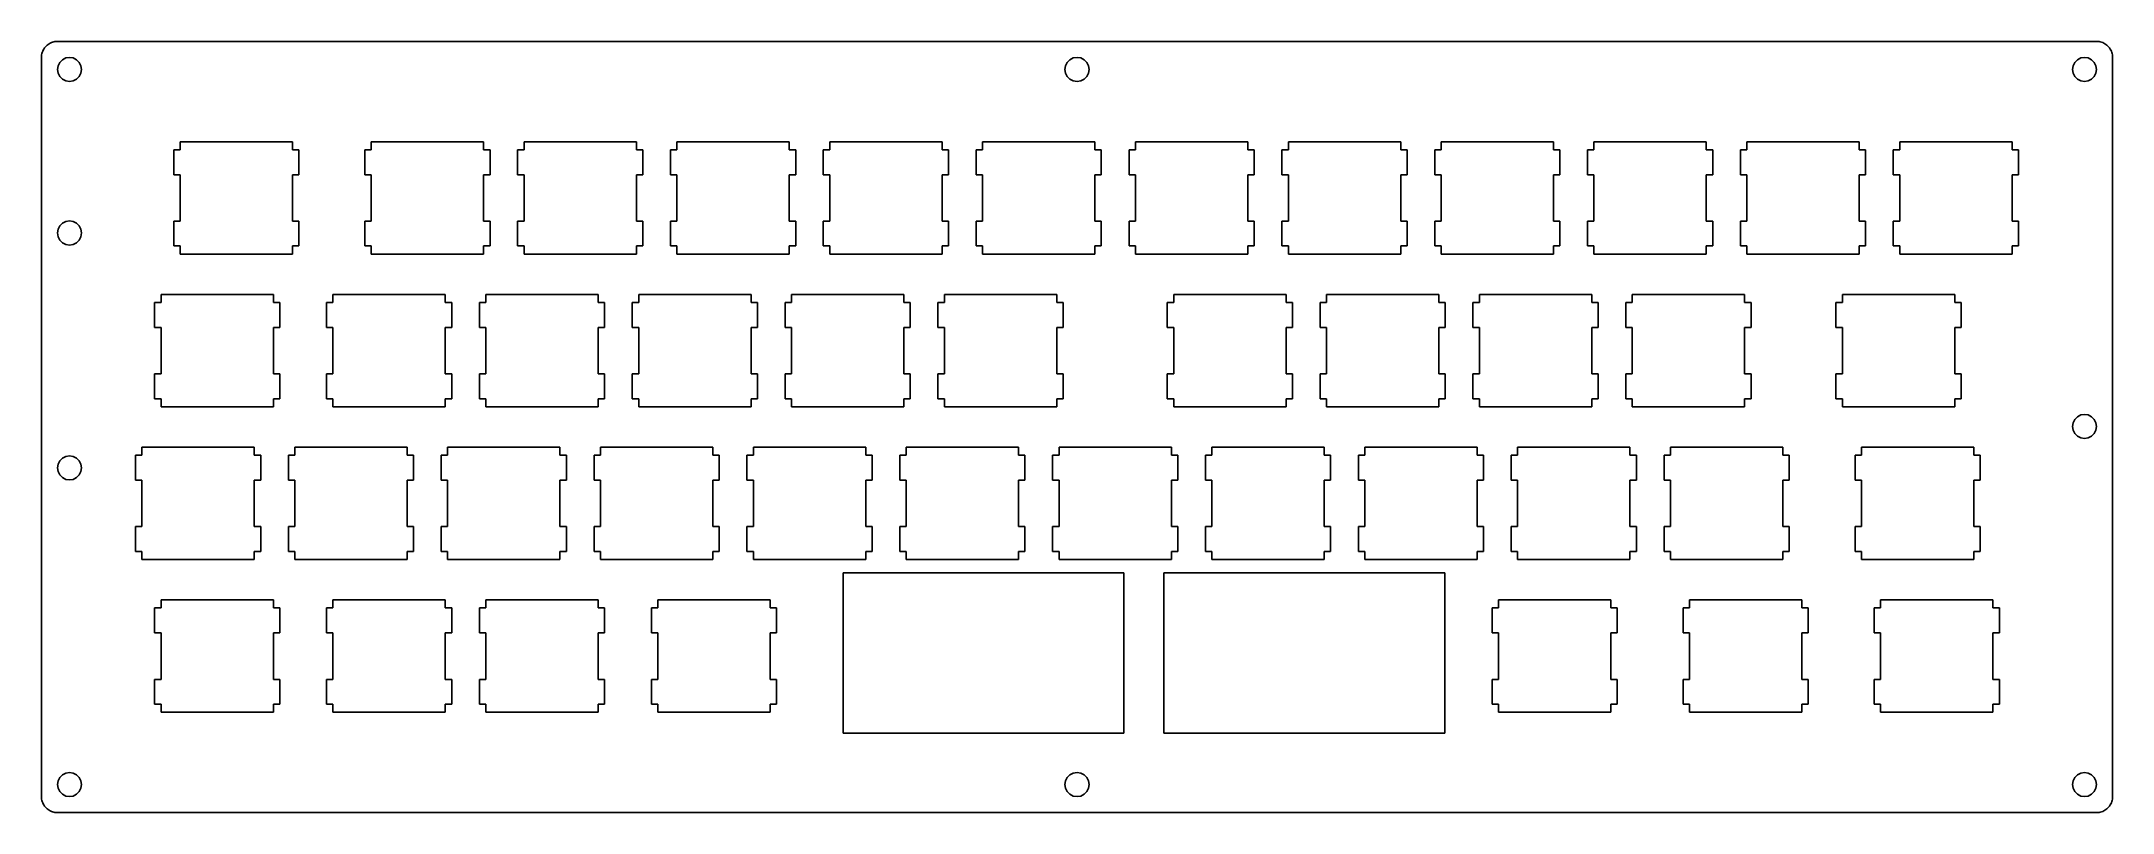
# Model space of a CAD drawing. Extents: x 0 to 258, y 0 to 96.
import ezdxf

# ---------------------------------------------------------------- set-up
doc = ezdxf.new("R2010")
doc.units = 0
doc.layers.get('0').update_dxf_attribs({"linetype": 'CONTINUOUS'})

msp = doc.modelspace()

# ---------------------------------------------------------------- linework, layer by layer
for p, q in [((0.48, 95.46), (0.57, 95.58)), ((0.57, 95.58), (0.68, 95.7)), ((0.68, 95.7), (0.8, 95.8)), ((0.8, 95.8), (0.92, 95.9)), ((0.92, 95.9), (1.05, 95.99)), ((1.05, 95.99), (1.19, 96.06)), ((1.19, 96.06), (1.33, 96.13)), ((1.33, 96.13), (1.48, 96.18)), ((1.48, 96.18), (1.63, 96.22)), ((1.63, 96.22), (1.78, 96.26)), ((1.78, 96.26), (1.94, 96.27)), ((1.94, 96.27), (2.09, 96.28)), ((2.09, 96.28), (256.22, 96.28)), ((256.22, 96.28), (256.38, 96.27)), ((256.38, 96.27), (256.53, 96.26)), ((256.53, 96.26), (256.69, 96.22)), ((256.69, 96.22), (256.84, 96.18)), ((256.84, 96.18), (256.99, 96.13)), ((256.99, 96.13), (257.13, 96.06)), ((257.13, 96.06), (257.26, 95.99)), ((257.26, 95.99), (257.39, 95.9)), ((257.39, 95.9), (257.52, 95.8)), ((257.52, 95.8), (257.63, 95.7)), ((257.63, 95.7), (257.74, 95.58)), ((257.74, 95.58), (257.84, 95.46)), ((0.09, 2.08), (0.1, 94.28)), ((0.1, 94.44), (0.12, 94.59)), ((0.1, 94.28), (0.1, 94.44)), ((0.12, 94.59), (0.15, 94.75)), ((0.15, 94.75), (0.19, 94.9)), ((0.19, 94.9), (0.25, 95.05)), ((0.25, 95.05), (0.31, 95.19)), ((0.31, 95.19), (0.39, 95.32)), ((0.39, 95.32), (0.48, 95.46)), ((2.17, 93.24), (2.09, 92.78)), ((2.38, 93.66), (2.17, 93.24)), ((2.71, 93.99), (2.38, 93.66)), ((3.13, 94.21), (2.71, 93.99)), ((3.6, 94.28), (3.13, 94.21)), ((4.06, 94.21), (3.6, 94.28)), ((4.48, 93.99), (4.06, 94.21)), ((4.81, 93.66), (4.48, 93.99)), ((5.02, 93.24), (4.81, 93.66)), ((5.09, 92.78), (5.02, 93.24)), ((127.73, 93.24), (127.66, 92.78)), ((127.94, 93.66), (127.73, 93.24)), ((128.28, 93.99), (127.94, 93.66)), ((128.69, 94.21), (128.28, 93.99)), ((129.16, 94.28), (128.69, 94.21)), ((129.62, 94.21), (129.16, 94.28)), ((130.04, 93.99), (129.62, 94.21)), ((130.37, 93.66), (130.04, 93.99)), ((130.58, 93.24), (130.37, 93.66)), ((130.66, 92.78), (130.58, 93.24)), ((253.29, 93.24), (253.22, 92.78)), ((253.5, 93.66), (253.29, 93.24)), ((253.84, 93.99), (253.5, 93.66)), ((254.26, 94.21), (253.84, 93.99)), ((254.72, 94.28), (254.26, 94.21)), ((255.18, 94.21), (254.72, 94.28)), ((255.6, 93.99), (255.18, 94.21)), ((255.93, 93.66), (255.6, 93.99)), ((256.15, 93.24), (255.93, 93.66)), ((256.22, 92.78), (256.15, 93.24)), ((257.84, 95.46), (257.93, 95.32)), ((257.93, 95.32), (258, 95.19)), ((258, 95.19), (258.07, 95.05)), ((258.07, 95.05), (258.12, 94.9)), ((258.12, 94.9), (258.17, 94.75)), ((258.17, 94.75), (258.2, 94.59)), ((258.2, 94.59), (258.21, 94.44)), ((258.21, 94.44), (258.22, 94.28)), ((258.22, 94.28), (258.22, 2.08)), ((2.09, 92.78), (2.17, 92.32)), ((2.17, 92.32), (2.38, 91.9)), ((2.38, 91.9), (2.71, 91.57)), ((2.71, 91.57), (3.13, 91.35)), ((3.13, 91.35), (3.6, 91.28)), ((3.6, 91.28), (4.06, 91.35)), ((4.06, 91.35), (4.48, 91.57)), ((4.48, 91.57), (4.81, 91.9)), ((4.81, 91.9), (5.02, 92.32)), ((5.02, 92.32), (5.09, 92.78)), ((127.66, 92.78), (127.73, 92.32)), ((127.73, 92.32), (127.94, 91.9)), ((127.94, 91.9), (128.28, 91.57)), ((128.28, 91.57), (128.69, 91.35)), ((128.69, 91.35), (129.16, 91.28)), ((129.16, 91.28), (129.62, 91.35)), ((129.62, 91.35), (130.04, 91.57)), ((130.04, 91.57), (130.37, 91.9)), ((130.37, 91.9), (130.58, 92.32)), ((130.58, 92.32), (130.66, 92.78)), ((253.22, 92.78), (253.29, 92.32)), ((253.29, 92.32), (253.5, 91.9)), ((253.5, 91.9), (253.84, 91.57)), ((253.84, 91.57), (254.26, 91.35)), ((254.26, 91.35), (254.72, 91.28)), ((254.72, 91.28), (255.18, 91.35)), ((255.18, 91.35), (255.6, 91.57)), ((255.6, 91.57), (255.93, 91.9)), ((255.93, 91.9), (256.15, 92.32)), ((256.15, 92.32), (256.22, 92.78)), ((17.38, 82.76), (16.58, 82.76)), ((16.58, 82.76), (16.58, 79.65)), ((17.38, 83.75), (17.38, 82.76)), ((31.38, 83.75), (17.38, 83.75)), ((31.38, 82.76), (31.38, 83.75)), ((32.18, 82.76), (31.38, 82.76)), ((32.18, 79.65), (32.18, 82.76)), ((41.19, 82.76), (40.39, 82.76)), ((40.39, 82.76), (40.39, 79.65)), ((41.19, 83.75), (41.19, 82.76)), ((55.19, 83.75), (41.19, 83.75)), ((55.19, 82.76), (55.19, 83.75)), ((56, 82.76), (55.19, 82.76)), ((56, 79.65), (56, 82.76)), ((60.24, 82.76), (59.44, 82.76)), ((59.44, 82.76), (59.44, 79.65)), ((60.24, 83.75), (60.24, 82.76)), ((74.24, 83.75), (60.24, 83.75)), ((74.24, 82.76), (74.24, 83.75)), ((75.05, 82.76), (74.24, 82.76)), ((75.05, 79.65), (75.05, 82.76)), ((79.29, 82.76), (78.49, 82.76)), ((78.49, 82.76), (78.49, 79.65)), ((79.29, 83.75), (79.29, 82.76)), ((93.29, 83.75), (79.29, 83.75)), ((93.29, 82.76), (93.29, 83.75)), ((94.1, 82.76), (93.29, 82.76)), ((94.1, 79.65), (94.1, 82.76)), ((98.34, 82.76), (97.54, 82.76)), ((97.54, 82.76), (97.54, 79.65)), ((98.34, 83.75), (98.34, 82.76)), ((112.34, 83.75), (98.34, 83.75)), ((112.34, 82.76), (112.34, 83.75)), ((113.14, 82.76), (112.34, 82.76)), ((113.14, 79.65), (113.14, 82.76)), ((117.39, 82.76), (116.59, 82.76)), ((116.59, 82.76), (116.59, 79.65)), ((117.39, 83.75), (117.39, 82.76)), ((131.4, 83.75), (117.39, 83.75)), ((131.4, 82.76), (131.4, 83.75)), ((132.19, 82.76), (131.4, 82.76)), ((132.19, 79.65), (132.19, 82.76)), ((136.44, 82.76), (135.64, 82.76)), ((135.64, 82.76), (135.64, 79.65)), ((136.44, 83.75), (136.44, 82.76)), ((150.44, 83.75), (136.44, 83.75)), ((150.44, 82.76), (150.44, 83.75)), ((151.25, 82.76), (150.44, 82.76)), ((151.25, 79.65), (151.25, 82.76)), ((155.5, 82.76), (154.69, 82.76)), ((154.69, 82.76), (154.69, 79.65)), ((155.5, 83.75), (155.5, 82.76)), ((169.5, 83.75), (155.5, 83.75)), ((169.5, 82.76), (169.5, 83.75)), ((170.29, 82.76), (169.5, 82.76)), ((170.29, 79.65), (170.29, 82.76)), ((174.54, 82.76), (173.74, 82.76)), ((173.74, 82.76), (173.74, 79.65)), ((174.54, 83.75), (174.54, 82.76)), ((188.54, 83.75), (174.54, 83.75)), ((188.54, 82.76), (188.54, 83.75)), ((189.34, 82.76), (188.54, 82.76)), ((189.34, 79.65), (189.34, 82.76)), ((193.59, 82.76), (192.79, 82.76)), ((192.79, 82.76), (192.79, 79.65)), ((193.59, 83.75), (193.59, 82.76)), ((207.59, 83.75), (193.59, 83.75)), ((207.59, 82.76), (207.59, 83.75)), ((208.4, 82.76), (207.59, 82.76)), ((208.4, 79.65), (208.4, 82.76)), ((212.65, 82.76), (211.84, 82.76)), ((211.84, 82.76), (211.84, 79.65)), ((212.65, 83.75), (212.65, 82.76)), ((226.65, 83.75), (212.65, 83.75)), ((226.65, 82.76), (226.65, 83.75)), ((227.44, 82.76), (226.65, 82.76)), ((227.44, 79.65), (227.44, 82.76)), ((231.69, 82.76), (230.89, 82.76)), ((230.89, 82.76), (230.89, 79.65)), ((231.69, 83.75), (231.69, 82.76)), ((245.69, 83.75), (231.69, 83.75)), ((245.69, 82.76), (245.69, 83.75)), ((246.5, 82.76), (245.69, 82.76)), ((246.5, 79.65), (246.5, 82.76)), ((16.58, 79.65), (17.38, 79.65)), ((17.38, 79.65), (17.38, 73.86)), ((31.38, 73.86), (31.38, 79.65)), ((31.38, 79.65), (32.18, 79.65)), ((40.39, 79.65), (41.19, 79.65)), ((41.19, 79.65), (41.19, 73.86)), ((55.19, 73.86), (55.19, 79.65)), ((55.19, 79.65), (56, 79.65)), ((59.44, 79.65), (60.24, 79.65)), ((60.24, 79.65), (60.24, 73.86)), ((74.24, 73.86), (74.24, 79.65)), ((74.24, 79.65), (75.05, 79.65)), ((78.49, 79.65), (79.29, 79.65)), ((79.29, 79.65), (79.29, 73.86)), ((93.29, 73.86), (93.29, 79.65)), ((93.29, 79.65), (94.1, 79.65)), ((97.54, 79.65), (98.34, 79.65)), ((98.34, 79.65), (98.34, 73.86)), ((112.34, 73.86), (112.34, 79.65)), ((112.34, 79.65), (113.14, 79.65)), ((116.59, 79.65), (117.39, 79.65)), ((117.39, 79.65), (117.39, 73.86)), ((131.4, 73.86), (131.4, 79.65)), ((131.4, 79.65), (132.19, 79.65)), ((135.64, 79.65), (136.44, 79.65)), ((136.44, 79.65), (136.44, 73.86)), ((150.44, 73.86), (150.44, 79.65)), ((150.44, 79.65), (151.25, 79.65)), ((154.69, 79.65), (155.5, 79.65)), ((155.5, 79.65), (155.5, 73.86)), ((169.5, 73.86), (169.5, 79.65)), ((169.5, 79.65), (170.29, 79.65)), ((173.74, 79.65), (174.54, 79.65)), ((174.54, 79.65), (174.54, 73.86)), ((188.54, 73.86), (188.54, 79.65)), ((188.54, 79.65), (189.34, 79.65)), ((192.79, 79.65), (193.59, 79.65)), ((193.59, 79.65), (193.59, 73.86)), ((207.59, 73.86), (207.59, 79.65)), ((207.59, 79.65), (208.4, 79.65)), ((211.84, 79.65), (212.65, 79.65)), ((212.65, 79.65), (212.65, 73.86)), ((226.65, 73.86), (226.65, 79.65)), ((226.65, 79.65), (227.44, 79.65)), ((230.89, 79.65), (231.69, 79.65)), ((231.69, 79.65), (231.69, 73.86)), ((245.69, 73.86), (245.69, 79.65)), ((245.69, 79.65), (246.5, 79.65)), ((2.17, 72.84), (2.09, 72.38)), ((2.09, 72.38), (2.17, 71.91)), ((2.38, 73.26), (2.17, 72.84)), ((2.71, 73.59), (2.38, 73.26)), ((3.13, 73.81), (2.71, 73.59)), ((3.6, 73.88), (3.13, 73.81)), ((4.06, 73.81), (3.6, 73.88)), ((4.48, 73.59), (4.06, 73.81)), ((4.81, 73.26), (4.48, 73.59)), ((5.02, 72.84), (4.81, 73.26)), ((5.09, 72.38), (5.02, 72.84)), ((5.02, 71.91), (5.09, 72.38)), ((17.38, 73.86), (16.58, 73.86)), ((16.58, 73.86), (16.58, 70.76)), ((32.18, 73.86), (31.38, 73.86)), ((32.18, 70.76), (32.18, 73.86)), ((41.19, 73.86), (40.39, 73.86)), ((40.39, 73.86), (40.39, 70.76)), ((56, 73.86), (55.19, 73.86)), ((56, 70.76), (56, 73.86)), ((60.24, 73.86), (59.44, 73.86)), ((59.44, 73.86), (59.44, 70.76)), ((75.05, 73.86), (74.24, 73.86)), ((75.05, 70.76), (75.05, 73.86)), ((79.29, 73.86), (78.49, 73.86)), ((78.49, 73.86), (78.49, 70.76)), ((94.1, 73.86), (93.29, 73.86)), ((94.1, 70.76), (94.1, 73.86)), ((98.34, 73.86), (97.54, 73.86)), ((97.54, 73.86), (97.54, 70.76)), ((113.14, 73.86), (112.34, 73.86)), ((113.14, 70.76), (113.14, 73.86)), ((117.39, 73.86), (116.59, 73.86)), ((116.59, 73.86), (116.59, 70.76)), ((132.19, 73.86), (131.4, 73.86)), ((132.19, 70.76), (132.19, 73.86)), ((136.44, 73.86), (135.64, 73.86)), ((135.64, 73.86), (135.64, 70.76)), ((151.25, 73.86), (150.44, 73.86)), ((151.25, 70.76), (151.25, 73.86)), ((155.5, 73.86), (154.69, 73.86)), ((154.69, 73.86), (154.69, 70.76)), ((170.29, 73.86), (169.5, 73.86)), ((170.29, 70.76), (170.29, 73.86)), ((174.54, 73.86), (173.74, 73.86)), ((173.74, 73.86), (173.74, 70.76)), ((189.34, 73.86), (188.54, 73.86)), ((189.34, 70.76), (189.34, 73.86)), ((193.59, 73.86), (192.79, 73.86)), ((192.79, 73.86), (192.79, 70.76)), ((208.4, 73.86), (207.59, 73.86)), ((208.4, 70.76), (208.4, 73.86)), ((212.65, 73.86), (211.84, 73.86)), ((211.84, 73.86), (211.84, 70.76)), ((227.44, 73.86), (226.65, 73.86)), ((227.44, 70.76), (227.44, 73.86)), ((231.69, 73.86), (230.89, 73.86)), ((230.89, 73.86), (230.89, 70.76)), ((246.5, 73.86), (245.69, 73.86)), ((246.5, 70.76), (246.5, 73.86)), ((2.17, 71.91), (2.38, 71.5)), ((2.38, 71.5), (2.71, 71.16)), ((2.71, 71.16), (3.13, 70.95)), ((3.13, 70.95), (3.6, 70.88)), ((3.6, 70.88), (4.06, 70.95)), ((4.06, 70.95), (4.48, 71.16)), ((4.48, 71.16), (4.81, 71.5)), ((4.81, 71.5), (5.02, 71.91)), ((16.58, 70.76), (17.38, 70.76)), ((17.38, 70.76), (17.38, 69.75)), ((17.38, 69.75), (31.38, 69.75)), ((31.38, 69.75), (31.38, 70.76)), ((31.38, 70.76), (32.18, 70.76)), ((40.39, 70.76), (41.19, 70.76)), ((41.19, 70.76), (41.19, 69.75)), ((41.19, 69.75), (55.19, 69.75)), ((55.19, 69.75), (55.19, 70.76)), ((55.19, 70.76), (56, 70.76)), ((59.44, 70.76), (60.24, 70.76)), ((60.24, 70.76), (60.24, 69.75)), ((60.24, 69.75), (74.24, 69.75)), ((74.24, 69.75), (74.24, 70.76)), ((74.24, 70.76), (75.05, 70.76)), ((78.49, 70.76), (79.29, 70.76)), ((79.29, 70.76), (79.29, 69.75)), ((79.29, 69.75), (93.29, 69.75)), ((93.29, 69.75), (93.29, 70.76)), ((93.29, 70.76), (94.1, 70.76)), ((97.54, 70.76), (98.34, 70.76)), ((98.34, 70.76), (98.34, 69.75)), ((98.34, 69.75), (112.34, 69.75)), ((112.34, 69.75), (112.34, 70.76)), ((112.34, 70.76), (113.14, 70.76)), ((116.59, 70.76), (117.39, 70.76)), ((117.39, 70.76), (117.39, 69.75)), ((117.39, 69.75), (131.4, 69.75)), ((131.4, 69.75), (131.4, 70.76)), ((131.4, 70.76), (132.19, 70.76)), ((135.64, 70.76), (136.44, 70.76)), ((136.44, 70.76), (136.44, 69.75)), ((136.44, 69.75), (150.44, 69.75)), ((150.44, 69.75), (150.44, 70.76)), ((150.44, 70.76), (151.25, 70.76)), ((154.69, 70.76), (155.5, 70.76)), ((155.5, 70.76), (155.5, 69.75)), ((155.5, 69.75), (169.5, 69.75)), ((169.5, 69.75), (169.5, 70.76)), ((169.5, 70.76), (170.29, 70.76)), ((173.74, 70.76), (174.54, 70.76)), ((174.54, 70.76), (174.54, 69.75)), ((174.54, 69.75), (188.54, 69.75)), ((188.54, 69.75), (188.54, 70.76)), ((188.54, 70.76), (189.34, 70.76)), ((192.79, 70.76), (193.59, 70.76)), ((193.59, 70.76), (193.59, 69.75)), ((193.59, 69.75), (207.59, 69.75)), ((207.59, 69.75), (207.59, 70.76)), ((207.59, 70.76), (208.4, 70.76)), ((211.84, 70.76), (212.65, 70.76)), ((212.65, 70.76), (212.65, 69.75)), ((212.65, 69.75), (226.65, 69.75)), ((226.65, 69.75), (226.65, 70.76)), ((226.65, 70.76), (227.44, 70.76)), ((230.89, 70.76), (231.69, 70.76)), ((231.69, 70.76), (231.69, 69.75)), ((231.69, 69.75), (245.69, 69.75)), ((245.69, 69.75), (245.69, 70.76)), ((245.69, 70.76), (246.5, 70.76)), ((15, 64.7), (15, 63.71)), ((29, 64.7), (15, 64.7)), ((29, 63.71), (29, 64.7)), ((36.43, 64.7), (36.43, 63.71)), ((50.43, 64.7), (36.43, 64.7)), ((50.43, 63.71), (50.43, 64.7)), ((55.48, 64.7), (55.48, 63.71)), ((69.48, 64.7), (55.48, 64.7)), ((69.48, 63.71), (69.48, 64.7)), ((74.53, 64.7), (74.53, 63.71)), ((88.53, 64.7), (74.53, 64.7)), ((88.53, 63.71), (88.53, 64.7)), ((93.58, 64.7), (93.58, 63.71)), ((107.58, 64.7), (93.58, 64.7)), ((107.58, 63.71), (107.58, 64.7)), ((112.63, 64.7), (112.63, 63.71)), ((126.63, 64.7), (112.63, 64.7)), ((126.63, 63.71), (126.63, 64.7)), ((141.21, 64.7), (141.21, 63.71)), ((155.21, 64.7), (141.21, 64.7)), ((155.21, 63.71), (155.21, 64.7)), ((160.26, 64.7), (160.26, 63.71)), ((174.26, 64.7), (160.26, 64.7)), ((174.26, 63.71), (174.26, 64.7)), ((179.31, 64.7), (179.31, 63.71)), ((193.31, 64.7), (179.31, 64.7)), ((193.31, 63.71), (193.31, 64.7)), ((198.36, 64.7), (198.36, 63.71)), ((212.36, 64.7), (198.36, 64.7)), ((212.36, 63.71), (212.36, 64.7)), ((224.55, 64.7), (224.55, 63.71)), ((238.55, 64.7), (224.55, 64.7)), ((238.55, 63.71), (238.55, 64.7)), ((15, 63.71), (14.2, 63.71)), ((14.2, 63.71), (14.2, 60.6)), ((29.8, 63.71), (29, 63.71)), ((29.8, 60.6), (29.8, 63.71)), ((36.43, 63.71), (35.63, 63.71)), ((35.63, 63.71), (35.63, 60.6)), ((51.23, 63.71), (50.43, 63.71)), ((51.23, 60.6), (51.23, 63.71)), ((55.48, 63.71), (54.68, 63.71)), ((54.68, 63.71), (54.68, 60.6)), ((70.28, 63.71), (69.48, 63.71)), ((70.28, 60.6), (70.28, 63.71)), ((74.53, 63.71), (73.73, 63.71)), ((73.73, 63.71), (73.73, 60.6)), ((89.33, 63.71), (88.53, 63.71)), ((89.33, 60.6), (89.33, 63.71)), ((93.58, 63.71), (92.78, 63.71)), ((92.78, 63.71), (92.78, 60.6)), ((108.38, 63.71), (107.58, 63.71)), ((108.38, 60.6), (108.38, 63.71)), ((112.63, 63.71), (111.83, 63.71)), ((111.83, 63.71), (111.83, 60.6)), ((127.43, 63.71), (126.63, 63.71)), ((127.43, 60.6), (127.43, 63.71)), ((141.21, 63.71), (140.41, 63.71)), ((140.41, 63.71), (140.41, 60.6)), ((156.01, 63.71), (155.21, 63.71)), ((156.01, 60.6), (156.01, 63.71)), ((160.26, 63.71), (159.46, 63.71)), ((159.46, 63.71), (159.46, 60.6)), ((175.06, 63.71), (174.26, 63.71)), ((175.06, 60.6), (175.06, 63.71)), ((179.31, 63.71), (178.51, 63.71)), ((178.51, 63.71), (178.51, 60.6)), ((194.11, 63.71), (193.31, 63.71)), ((194.11, 60.6), (194.11, 63.71)), ((198.36, 63.71), (197.56, 63.71)), ((197.56, 63.71), (197.56, 60.6)), ((213.16, 63.71), (212.36, 63.71)), ((213.16, 60.6), (213.16, 63.71)), ((224.55, 63.71), (223.75, 63.71)), ((223.75, 63.71), (223.75, 60.6)), ((239.35, 63.71), (238.55, 63.71)), ((239.35, 60.6), (239.35, 63.71)), ((14.2, 60.6), (15, 60.6)), ((15, 60.6), (15, 54.8)), ((29, 54.8), (29, 60.6)), ((29, 60.6), (29.8, 60.6)), ((35.63, 60.6), (36.43, 60.6)), ((36.43, 60.6), (36.43, 54.8)), ((50.43, 54.8), (50.43, 60.6)), ((50.43, 60.6), (51.23, 60.6)), ((54.68, 60.6), (55.48, 60.6)), ((55.48, 60.6), (55.48, 54.8)), ((69.48, 54.8), (69.48, 60.6)), ((69.48, 60.6), (70.28, 60.6)), ((73.73, 60.6), (74.53, 60.6)), ((74.53, 60.6), (74.53, 54.8)), ((88.53, 54.8), (88.53, 60.6)), ((88.53, 60.6), (89.33, 60.6)), ((92.78, 60.6), (93.58, 60.6)), ((93.58, 60.6), (93.58, 54.8)), ((107.58, 54.8), (107.58, 60.6)), ((107.58, 60.6), (108.38, 60.6)), ((111.83, 60.6), (112.63, 60.6)), ((112.63, 60.6), (112.63, 54.8)), ((126.63, 54.8), (126.63, 60.6)), ((126.63, 60.6), (127.43, 60.6)), ((140.41, 60.6), (141.21, 60.6)), ((141.21, 60.6), (141.21, 54.8)), ((155.21, 54.8), (155.21, 60.6)), ((155.21, 60.6), (156.01, 60.6)), ((159.46, 60.6), (160.26, 60.6)), ((160.26, 60.6), (160.26, 54.8)), ((174.26, 54.8), (174.26, 60.6)), ((174.26, 60.6), (175.06, 60.6)), ((178.51, 60.6), (179.31, 60.6)), ((179.31, 60.6), (179.31, 54.8)), ((193.31, 54.8), (193.31, 60.6)), ((193.31, 60.6), (194.11, 60.6)), ((197.56, 60.6), (198.36, 60.6)), ((198.36, 60.6), (198.36, 54.8)), ((212.36, 54.8), (212.36, 60.6)), ((212.36, 60.6), (213.16, 60.6)), ((223.75, 60.6), (224.55, 60.6)), ((224.55, 60.6), (224.55, 54.8)), ((238.55, 54.8), (238.55, 60.6)), ((238.55, 60.6), (239.35, 60.6)), ((15, 54.8), (14.2, 54.8)), ((14.2, 54.8), (14.2, 51.71)), ((29.8, 54.8), (29, 54.8)), ((29.8, 51.71), (29.8, 54.8)), ((36.43, 54.8), (35.63, 54.8)), ((35.63, 54.8), (35.63, 51.71)), ((51.23, 54.8), (50.43, 54.8)), ((51.23, 51.71), (51.23, 54.8)), ((55.48, 54.8), (54.68, 54.8)), ((54.68, 54.8), (54.68, 51.71)), ((70.28, 54.8), (69.48, 54.8)), ((70.28, 51.71), (70.28, 54.8)), ((74.53, 54.8), (73.73, 54.8)), ((73.73, 54.8), (73.73, 51.71)), ((89.33, 54.8), (88.53, 54.8)), ((89.33, 51.71), (89.33, 54.8)), ((93.58, 54.8), (92.78, 54.8)), ((92.78, 54.8), (92.78, 51.71)), ((108.38, 54.8), (107.58, 54.8)), ((108.38, 51.71), (108.38, 54.8)), ((112.63, 54.8), (111.83, 54.8)), ((111.83, 54.8), (111.83, 51.71)), ((127.43, 54.8), (126.63, 54.8)), ((127.43, 51.71), (127.43, 54.8)), ((141.21, 54.8), (140.41, 54.8)), ((140.41, 54.8), (140.41, 51.71)), ((156.01, 54.8), (155.21, 54.8)), ((156.01, 51.71), (156.01, 54.8)), ((160.26, 54.8), (159.46, 54.8)), ((159.46, 54.8), (159.46, 51.71)), ((175.06, 54.8), (174.26, 54.8)), ((175.06, 51.71), (175.06, 54.8)), ((179.31, 54.8), (178.51, 54.8)), ((178.51, 54.8), (178.51, 51.71)), ((194.11, 54.8), (193.31, 54.8)), ((194.11, 51.71), (194.11, 54.8)), ((198.36, 54.8), (197.56, 54.8)), ((197.56, 54.8), (197.56, 51.71)), ((213.16, 54.8), (212.36, 54.8)), ((213.16, 51.71), (213.16, 54.8)), ((224.55, 54.8), (223.75, 54.8)), ((223.75, 54.8), (223.75, 51.71)), ((239.35, 54.8), (238.55, 54.8)), ((239.35, 51.71), (239.35, 54.8)), ((14.2, 51.71), (15, 51.71)), ((15, 51.71), (15, 50.7)), ((29, 50.7), (29, 51.71)), ((29, 51.71), (29.8, 51.71)), ((35.63, 51.71), (36.43, 51.71)), ((36.43, 51.71), (36.43, 50.7)), ((50.43, 50.7), (50.43, 51.71)), ((50.43, 51.71), (51.23, 51.71)), ((54.68, 51.71), (55.48, 51.71)), ((55.48, 51.71), (55.48, 50.7)), ((69.48, 50.7), (69.48, 51.71)), ((69.48, 51.71), (70.28, 51.71)), ((73.73, 51.71), (74.53, 51.71)), ((74.53, 51.71), (74.53, 50.7)), ((88.53, 50.7), (88.53, 51.71)), ((88.53, 51.71), (89.33, 51.71)), ((92.78, 51.71), (93.58, 51.71)), ((93.58, 51.71), (93.58, 50.7)), ((107.58, 50.7), (107.58, 51.71)), ((107.58, 51.71), (108.38, 51.71)), ((111.83, 51.71), (112.63, 51.71)), ((112.63, 51.71), (112.63, 50.7)), ((126.63, 50.7), (126.63, 51.71)), ((126.63, 51.71), (127.43, 51.71)), ((140.41, 51.71), (141.21, 51.71)), ((141.21, 51.71), (141.21, 50.7)), ((155.21, 50.7), (155.21, 51.71)), ((155.21, 51.71), (156.01, 51.71)), ((159.46, 51.71), (160.26, 51.71)), ((160.26, 51.71), (160.26, 50.7)), ((174.26, 50.7), (174.26, 51.71)), ((174.26, 51.71), (175.06, 51.71)), ((178.51, 51.71), (179.31, 51.71)), ((179.31, 51.71), (179.31, 50.7)), ((193.31, 50.7), (193.31, 51.71)), ((193.31, 51.71), (194.11, 51.71)), ((197.56, 51.71), (198.36, 51.71)), ((198.36, 51.71), (198.36, 50.7)), ((212.36, 50.7), (212.36, 51.71)), ((212.36, 51.71), (213.16, 51.71)), ((223.75, 51.71), (224.55, 51.71)), ((224.55, 51.71), (224.55, 50.7)), ((238.55, 50.7), (238.55, 51.71)), ((238.55, 51.71), (239.35, 51.71)), ((15, 50.7), (29, 50.7)), ((36.43, 50.7), (50.43, 50.7)), ((55.48, 50.7), (69.48, 50.7)), ((74.53, 50.7), (88.53, 50.7)), ((93.58, 50.7), (107.58, 50.7)), ((112.63, 50.7), (126.63, 50.7)), ((141.21, 50.7), (155.21, 50.7)), ((160.26, 50.7), (174.26, 50.7)), ((179.31, 50.7), (193.31, 50.7)), ((198.36, 50.7), (212.36, 50.7)), ((224.55, 50.7), (238.55, 50.7)), ((253.5, 49.13), (253.29, 48.71)), ((253.83, 49.46), (253.5, 49.13)), ((254.25, 49.68), (253.83, 49.46)), ((254.71, 49.75), (254.25, 49.68)), ((255.18, 49.68), (254.71, 49.75)), ((255.6, 49.46), (255.18, 49.68)), ((255.93, 49.13), (255.6, 49.46)), ((256.14, 48.71), (255.93, 49.13)), ((253.29, 48.71), (253.21, 48.25)), ((253.21, 48.25), (253.29, 47.78)), ((253.29, 47.78), (253.5, 47.37)), ((253.5, 47.37), (253.83, 47.03)), ((253.83, 47.03), (254.25, 46.82)), ((254.25, 46.82), (254.71, 46.75)), ((254.71, 46.75), (255.18, 46.82)), ((255.18, 46.82), (255.6, 47.03)), ((255.6, 47.03), (255.93, 47.37)), ((255.93, 47.37), (256.14, 47.78)), ((256.21, 48.25), (256.14, 48.71)), ((256.14, 47.78), (256.21, 48.25)), ((2.38, 43.96), (2.17, 43.54)), ((2.71, 44.29), (2.38, 43.96)), ((3.13, 44.51), (2.71, 44.29)), ((3.6, 44.58), (3.13, 44.51)), ((4.06, 44.51), (3.6, 44.58)), ((4.48, 44.29), (4.06, 44.51)), ((4.81, 43.96), (4.48, 44.29)), ((5.02, 43.54), (4.81, 43.96)), ((12.62, 44.66), (11.82, 44.66)), ((11.82, 44.66), (11.82, 41.55)), ((12.62, 45.65), (12.62, 44.66)), ((26.62, 45.65), (12.62, 45.65)), ((26.62, 44.66), (26.62, 45.65)), ((27.42, 44.66), (26.62, 44.66)), ((27.42, 41.55), (27.42, 44.66)), ((31.67, 44.66), (30.87, 44.66)), ((30.87, 44.66), (30.87, 41.55)), ((31.67, 45.65), (31.67, 44.66)), ((45.67, 45.65), (31.67, 45.65)), ((45.67, 44.66), (45.67, 45.65)), ((46.47, 44.66), (45.67, 44.66)), ((46.47, 41.55), (46.47, 44.66)), ((50.72, 44.66), (49.92, 44.66)), ((49.92, 44.66), (49.92, 41.55)), ((50.72, 45.65), (50.72, 44.66)), ((64.72, 45.65), (50.72, 45.65)), ((64.72, 44.66), (64.72, 45.65)), ((65.52, 44.66), (64.72, 44.66)), ((65.52, 41.55), (65.52, 44.66)), ((69.77, 44.66), (68.97, 44.66)), ((68.97, 44.66), (68.97, 41.55)), ((69.77, 45.65), (69.77, 44.66)), ((83.77, 45.65), (69.77, 45.65)), ((83.77, 44.66), (83.77, 45.65)), ((84.57, 44.66), (83.77, 44.66)), ((84.57, 41.55), (84.57, 44.66)), ((88.82, 44.66), (88.02, 44.66)), ((88.02, 44.66), (88.02, 41.55)), ((88.82, 45.65), (88.82, 44.66)), ((102.82, 45.65), (88.82, 45.65)), ((102.82, 44.66), (102.82, 45.65)), ((103.62, 44.66), (102.82, 44.66)), ((103.62, 41.55), (103.62, 44.66)), ((107.87, 44.66), (107.07, 44.66)), ((107.07, 44.66), (107.07, 41.55)), ((107.87, 45.65), (107.87, 44.66)), ((121.87, 45.65), (107.87, 45.65)), ((121.87, 44.66), (121.87, 45.65)), ((122.67, 44.66), (121.87, 44.66)), ((122.67, 41.55), (122.67, 44.66)), ((126.92, 44.66), (126.12, 44.66)), ((126.12, 44.66), (126.12, 41.55)), ((126.92, 45.65), (126.92, 44.66)), ((140.92, 45.65), (126.92, 45.65)), ((140.92, 44.66), (140.92, 45.65)), ((141.72, 44.66), (140.92, 44.66)), ((141.72, 41.55), (141.72, 44.66)), ((145.97, 44.66), (145.17, 44.66)), ((145.17, 44.66), (145.17, 41.55)), ((145.97, 45.65), (145.97, 44.66)), ((159.97, 45.65), (145.97, 45.65)), ((159.97, 44.66), (159.97, 45.65)), ((160.77, 44.66), (159.97, 44.66)), ((160.77, 41.55), (160.77, 44.66)), ((165.02, 44.66), (164.22, 44.66)), ((164.22, 44.66), (164.22, 41.55)), ((165.02, 45.65), (165.02, 44.66)), ((179.02, 45.65), (165.02, 45.65)), ((179.02, 44.66), (179.02, 45.65)), ((179.82, 44.66), (179.02, 44.66)), ((179.82, 41.55), (179.82, 44.66)), ((184.07, 44.66), (183.27, 44.66)), ((183.27, 44.66), (183.27, 41.55)), ((184.07, 45.65), (184.07, 44.66)), ((198.07, 45.65), (184.07, 45.65)), ((198.07, 44.66), (198.07, 45.65)), ((198.87, 44.66), (198.07, 44.66)), ((198.87, 41.55), (198.87, 44.66)), ((203.12, 44.66), (202.32, 44.66)), ((202.32, 44.66), (202.32, 41.55)), ((203.12, 45.65), (203.12, 44.66)), ((217.12, 45.65), (203.12, 45.65)), ((217.12, 44.66), (217.12, 45.65)), ((217.92, 44.66), (217.12, 44.66)), ((217.92, 41.55), (217.92, 44.66)), ((226.93, 44.66), (226.13, 44.66)), ((226.13, 44.66), (226.13, 41.55)), ((226.93, 45.65), (226.93, 44.66)), ((240.93, 45.65), (226.93, 45.65)), ((240.93, 44.66), (240.93, 45.65)), ((241.73, 44.66), (240.93, 44.66)), ((241.73, 41.55), (241.73, 44.66)), ((2.17, 43.54), (2.09, 43.08)), ((2.09, 43.08), (2.17, 42.61)), ((2.17, 42.61), (2.38, 42.2)), ((2.38, 42.2), (2.71, 41.86)), ((2.71, 41.86), (3.13, 41.65)), ((3.13, 41.65), (3.6, 41.58)), ((3.6, 41.58), (4.06, 41.65)), ((4.06, 41.65), (4.48, 41.86)), ((4.48, 41.86), (4.81, 42.2)), ((4.81, 42.2), (5.02, 42.61)), ((5.09, 43.08), (5.02, 43.54)), ((5.02, 42.61), (5.09, 43.08)), ((11.82, 41.55), (12.62, 41.55)), ((12.62, 41.55), (12.62, 35.75)), ((26.62, 35.75), (26.62, 41.55)), ((26.62, 41.55), (27.42, 41.55)), ((30.87, 41.55), (31.67, 41.55)), ((31.67, 41.55), (31.67, 35.75)), ((45.67, 35.75), (45.67, 41.55)), ((45.67, 41.55), (46.47, 41.55)), ((49.92, 41.55), (50.72, 41.55)), ((50.72, 41.55), (50.72, 35.75)), ((64.72, 35.75), (64.72, 41.55)), ((64.72, 41.55), (65.52, 41.55)), ((68.97, 41.55), (69.77, 41.55)), ((69.77, 41.55), (69.77, 35.75)), ((83.77, 35.75), (83.77, 41.55)), ((83.77, 41.55), (84.57, 41.55)), ((88.02, 41.55), (88.82, 41.55)), ((88.82, 41.55), (88.82, 35.75)), ((102.82, 35.75), (102.82, 41.55)), ((102.82, 41.55), (103.62, 41.55)), ((107.07, 41.55), (107.87, 41.55)), ((107.87, 41.55), (107.87, 35.75)), ((121.87, 35.75), (121.87, 41.55)), ((121.87, 41.55), (122.67, 41.55)), ((126.12, 41.55), (126.92, 41.55)), ((126.92, 41.55), (126.92, 35.75)), ((140.92, 35.75), (140.92, 41.55)), ((140.92, 41.55), (141.72, 41.55)), ((145.17, 41.55), (145.97, 41.55)), ((145.97, 41.55), (145.97, 35.75)), ((159.97, 35.75), (159.97, 41.55)), ((159.97, 41.55), (160.77, 41.55)), ((164.22, 41.55), (165.02, 41.55)), ((165.02, 41.55), (165.02, 35.75)), ((179.02, 35.75), (179.02, 41.55)), ((179.02, 41.55), (179.82, 41.55)), ((183.27, 41.55), (184.07, 41.55)), ((184.07, 41.55), (184.07, 35.75)), ((198.07, 35.75), (198.07, 41.55)), ((198.07, 41.55), (198.87, 41.55)), ((202.32, 41.55), (203.12, 41.55)), ((203.12, 41.55), (203.12, 35.75)), ((217.12, 35.75), (217.12, 41.55)), ((217.12, 41.55), (217.92, 41.55)), ((226.13, 41.55), (226.93, 41.55)), ((226.93, 41.55), (226.93, 35.75)), ((240.93, 35.75), (240.93, 41.55)), ((240.93, 41.55), (241.73, 41.55)), ((12.62, 35.75), (11.82, 35.75)), ((11.82, 35.75), (11.82, 32.66)), ((27.42, 35.75), (26.62, 35.75)), ((27.42, 32.66), (27.42, 35.75)), ((31.67, 35.75), (30.87, 35.75)), ((30.87, 35.75), (30.87, 32.66)), ((46.47, 35.75), (45.67, 35.75)), ((46.47, 32.66), (46.47, 35.75)), ((50.72, 35.75), (49.92, 35.75)), ((49.92, 35.75), (49.92, 32.66)), ((65.52, 35.75), (64.72, 35.75)), ((65.52, 32.66), (65.52, 35.75)), ((69.77, 35.75), (68.97, 35.75)), ((68.97, 35.75), (68.97, 32.66)), ((84.57, 35.75), (83.77, 35.75)), ((84.57, 32.66), (84.57, 35.75)), ((88.82, 35.75), (88.02, 35.75)), ((88.02, 35.75), (88.02, 32.66)), ((103.62, 35.75), (102.82, 35.75)), ((103.62, 32.66), (103.62, 35.75)), ((107.87, 35.75), (107.07, 35.75)), ((107.07, 35.75), (107.07, 32.66)), ((122.67, 35.75), (121.87, 35.75)), ((122.67, 32.66), (122.67, 35.75)), ((126.92, 35.75), (126.12, 35.75)), ((126.12, 35.75), (126.12, 32.66)), ((141.72, 35.75), (140.92, 35.75)), ((141.72, 32.66), (141.72, 35.75)), ((145.97, 35.75), (145.17, 35.75)), ((145.17, 35.75), (145.17, 32.66)), ((160.77, 35.75), (159.97, 35.75)), ((160.77, 32.66), (160.77, 35.75)), ((165.02, 35.75), (164.22, 35.75)), ((164.22, 35.75), (164.22, 32.66)), ((179.82, 35.75), (179.02, 35.75)), ((179.82, 32.66), (179.82, 35.75)), ((184.07, 35.75), (183.27, 35.75)), ((183.27, 35.75), (183.27, 32.66)), ((198.87, 35.75), (198.07, 35.75)), ((198.87, 32.66), (198.87, 35.75)), ((203.12, 35.75), (202.32, 35.75)), ((202.32, 35.75), (202.32, 32.66)), ((217.92, 35.75), (217.12, 35.75)), ((217.92, 32.66), (217.92, 35.75)), ((226.93, 35.75), (226.13, 35.75)), ((226.13, 35.75), (226.13, 32.66)), ((241.73, 35.75), (240.93, 35.75)), ((241.73, 32.66), (241.73, 35.75)), ((11.82, 32.66), (12.62, 32.66)), ((12.62, 32.66), (12.62, 31.65)), ((12.62, 31.65), (26.62, 31.65)), ((26.62, 31.65), (26.62, 32.66)), ((26.62, 32.66), (27.42, 32.66)), ((30.87, 32.66), (31.67, 32.66)), ((31.67, 32.66), (31.67, 31.65)), ((31.67, 31.65), (45.67, 31.65)), ((45.67, 31.65), (45.67, 32.66)), ((45.67, 32.66), (46.47, 32.66)), ((49.92, 32.66), (50.72, 32.66)), ((50.72, 32.66), (50.72, 31.65)), ((50.72, 31.65), (64.72, 31.65)), ((64.72, 31.65), (64.72, 32.66)), ((64.72, 32.66), (65.52, 32.66)), ((68.97, 32.66), (69.77, 32.66)), ((69.77, 32.66), (69.77, 31.65)), ((69.77, 31.65), (83.77, 31.65)), ((83.77, 31.65), (83.77, 32.66)), ((83.77, 32.66), (84.57, 32.66)), ((88.02, 32.66), (88.82, 32.66)), ((88.82, 32.66), (88.82, 31.65)), ((88.82, 31.65), (102.82, 31.65)), ((102.82, 31.65), (102.82, 32.66)), ((102.82, 32.66), (103.62, 32.66)), ((107.07, 32.66), (107.87, 32.66)), ((107.87, 32.66), (107.87, 31.65)), ((107.87, 31.65), (121.87, 31.65)), ((121.87, 31.65), (121.87, 32.66)), ((121.87, 32.66), (122.67, 32.66)), ((126.12, 32.66), (126.92, 32.66)), ((126.92, 32.66), (126.92, 31.65)), ((126.92, 31.65), (140.92, 31.65)), ((140.92, 31.65), (140.92, 32.66)), ((140.92, 32.66), (141.72, 32.66)), ((145.17, 32.66), (145.97, 32.66)), ((145.97, 32.66), (145.97, 31.65)), ((145.97, 31.65), (159.97, 31.65)), ((159.97, 31.65), (159.97, 32.66)), ((159.97, 32.66), (160.77, 32.66)), ((164.22, 32.66), (165.02, 32.66)), ((165.02, 32.66), (165.02, 31.65)), ((165.02, 31.65), (179.02, 31.65)), ((179.02, 31.65), (179.02, 32.66)), ((179.02, 32.66), (179.82, 32.66)), ((183.27, 32.66), (184.07, 32.66)), ((184.07, 32.66), (184.07, 31.65)), ((184.07, 31.65), (198.07, 31.65)), ((198.07, 31.65), (198.07, 32.66)), ((198.07, 32.66), (198.87, 32.66)), ((202.32, 32.66), (203.12, 32.66)), ((203.12, 32.66), (203.12, 31.65)), ((203.12, 31.65), (217.12, 31.65)), ((217.12, 31.65), (217.12, 32.66)), ((217.12, 32.66), (217.92, 32.66)), ((226.13, 32.66), (226.93, 32.66)), ((226.93, 32.66), (226.93, 31.65)), ((226.93, 31.65), (240.93, 31.65)), ((240.93, 31.65), (240.93, 32.66)), ((240.93, 32.66), (241.73, 32.66)), ((100, 30), (135, 30)), ((100, 30), (100, 10)), ((135, 30), (135, 10)), ((140, 30), (140, 10)), ((140, 30), (175, 30)), ((175, 30), (175, 10)), ((15, 26.6), (15, 25.61)), ((29, 26.6), (15, 26.6)), ((29, 25.61), (29, 26.6)), ((36.43, 26.6), (36.43, 25.61)), ((50.43, 26.6), (36.43, 26.6)), ((50.43, 25.61), (50.43, 26.6)), ((55.48, 26.6), (55.48, 25.61)), ((69.48, 26.6), (55.48, 26.6)), ((69.48, 25.61), (69.48, 26.6)), ((76.91, 26.6), (76.91, 25.61)), ((90.91, 26.6), (76.91, 26.6)), ((90.91, 25.61), (90.91, 26.6)), ((181.69, 26.6), (181.69, 25.61)), ((195.69, 26.6), (181.69, 26.6)), ((195.69, 25.61), (195.69, 26.6)), ((205.5, 26.6), (205.5, 25.61)), ((219.5, 26.6), (205.5, 26.6)), ((219.5, 25.61), (219.5, 26.6)), ((229.31, 26.6), (229.31, 25.61)), ((243.31, 26.6), (229.31, 26.6)), ((243.31, 25.61), (243.31, 26.6)), ((15, 25.61), (14.2, 25.61)), ((14.2, 25.61), (14.2, 22.51)), ((29.8, 25.61), (29, 25.61)), ((29.8, 22.51), (29.8, 25.61)), ((36.43, 25.61), (35.63, 25.61)), ((35.63, 25.61), (35.63, 22.51)), ((51.23, 25.61), (50.43, 25.61)), ((51.23, 22.51), (51.23, 25.61)), ((55.48, 25.61), (54.68, 25.61)), ((54.68, 25.61), (54.68, 22.51)), ((70.28, 25.61), (69.48, 25.61)), ((70.28, 22.51), (70.28, 25.61)), ((76.91, 25.61), (76.11, 25.61)), ((76.11, 25.61), (76.11, 22.51)), ((91.71, 25.61), (90.91, 25.61)), ((91.71, 22.51), (91.71, 25.61)), ((181.69, 25.61), (180.89, 25.61)), ((180.89, 25.61), (180.89, 22.51)), ((196.49, 25.61), (195.69, 25.61)), ((196.49, 22.51), (196.49, 25.61)), ((205.5, 25.61), (204.7, 25.61)), ((204.7, 25.61), (204.7, 22.51)), ((220.3, 25.61), (219.5, 25.61)), ((220.3, 22.51), (220.3, 25.61)), ((229.31, 25.61), (228.51, 25.61)), ((228.51, 25.61), (228.51, 22.51)), ((244.11, 25.61), (243.31, 25.61)), ((244.11, 22.51), (244.11, 25.61)), ((14.2, 22.51), (15, 22.51)), ((15, 22.51), (15, 16.7)), ((29, 16.7), (29, 22.51)), ((29, 22.51), (29.8, 22.51)), ((35.63, 22.51), (36.43, 22.51)), ((36.43, 22.51), (36.43, 16.7)), ((50.43, 16.7), (50.43, 22.51)), ((50.43, 22.51), (51.23, 22.51)), ((54.68, 22.51), (55.48, 22.51)), ((55.48, 22.51), (55.48, 16.7)), ((69.48, 16.7), (69.48, 22.51)), ((69.48, 22.51), (70.28, 22.51)), ((76.11, 22.51), (76.91, 22.51)), ((76.91, 22.51), (76.91, 16.7)), ((90.91, 16.7), (90.91, 22.51)), ((90.91, 22.51), (91.71, 22.51)), ((180.89, 22.51), (181.69, 22.51)), ((181.69, 22.51), (181.69, 16.7)), ((195.69, 16.7), (195.69, 22.51)), ((195.69, 22.51), (196.49, 22.51)), ((204.7, 22.51), (205.5, 22.51)), ((205.5, 22.51), (205.5, 16.7)), ((219.5, 16.7), (219.5, 22.51)), ((219.5, 22.51), (220.3, 22.51)), ((228.51, 22.51), (229.31, 22.51)), ((229.31, 22.51), (229.31, 16.7)), ((243.31, 16.7), (243.31, 22.51)), ((243.31, 22.51), (244.11, 22.51)), ((15, 16.7), (14.2, 16.7)), ((14.2, 16.7), (14.2, 13.61)), ((29.8, 16.7), (29, 16.7)), ((29.8, 13.61), (29.8, 16.7)), ((36.43, 16.7), (35.63, 16.7)), ((35.63, 16.7), (35.63, 13.61)), ((51.23, 16.7), (50.43, 16.7)), ((51.23, 13.61), (51.23, 16.7)), ((55.48, 16.7), (54.68, 16.7)), ((54.68, 16.7), (54.68, 13.61)), ((70.28, 16.7), (69.48, 16.7)), ((70.28, 13.61), (70.28, 16.7)), ((76.91, 16.7), (76.11, 16.7)), ((76.11, 16.7), (76.11, 13.61)), ((91.71, 16.7), (90.91, 16.7)), ((91.71, 13.61), (91.71, 16.7)), ((181.69, 16.7), (180.89, 16.7)), ((180.89, 16.7), (180.89, 13.61)), ((196.49, 16.7), (195.69, 16.7)), ((196.49, 13.61), (196.49, 16.7)), ((205.5, 16.7), (204.7, 16.7)), ((204.7, 16.7), (204.7, 13.61)), ((220.3, 16.7), (219.5, 16.7)), ((220.3, 13.61), (220.3, 16.7)), ((229.31, 16.7), (228.51, 16.7)), ((228.51, 16.7), (228.51, 13.61)), ((244.11, 16.7), (243.31, 16.7)), ((244.11, 13.61), (244.11, 16.7)), ((14.2, 13.61), (15, 13.61)), ((15, 13.61), (15, 12.6)), ((29, 12.6), (29, 13.61)), ((29, 13.61), (29.8, 13.61)), ((35.63, 13.61), (36.43, 13.61)), ((36.43, 13.61), (36.43, 12.6)), ((50.43, 12.6), (50.43, 13.61)), ((50.43, 13.61), (51.23, 13.61)), ((54.68, 13.61), (55.48, 13.61)), ((55.48, 13.61), (55.48, 12.6)), ((69.48, 12.6), (69.48, 13.61)), ((69.48, 13.61), (70.28, 13.61)), ((76.11, 13.61), (76.91, 13.61)), ((76.91, 13.61), (76.91, 12.6)), ((90.91, 12.6), (90.91, 13.61)), ((90.91, 13.61), (91.71, 13.61)), ((180.89, 13.61), (181.69, 13.61)), ((181.69, 13.61), (181.69, 12.6)), ((195.69, 12.6), (195.69, 13.61)), ((195.69, 13.61), (196.49, 13.61)), ((204.7, 13.61), (205.5, 13.61)), ((205.5, 13.61), (205.5, 12.6)), ((219.5, 12.6), (219.5, 13.61)), ((219.5, 13.61), (220.3, 13.61)), ((228.51, 13.61), (229.31, 13.61)), ((229.31, 13.61), (229.31, 12.6)), ((243.31, 12.6), (243.31, 13.61)), ((243.31, 13.61), (244.11, 13.61)), ((15, 12.6), (29, 12.6)), ((36.43, 12.6), (50.43, 12.6)), ((55.48, 12.6), (69.48, 12.6)), ((76.91, 12.6), (90.91, 12.6)), ((181.69, 12.6), (195.69, 12.6)), ((205.5, 12.6), (219.5, 12.6)), ((229.31, 12.6), (243.31, 12.6)), ((100, 10), (135, 10)), ((140, 10), (175, 10)), ((2.17, 4.04), (2.09, 3.58)), ((2.09, 3.58), (2.17, 3.12)), ((2.38, 4.46), (2.17, 4.04)), ((2.17, 3.12), (2.38, 2.7)), ((2.71, 4.79), (2.38, 4.46)), ((2.38, 2.7), (2.71, 2.37)), ((3.13, 5.01), (2.71, 4.79)), ((3.6, 5.08), (3.13, 5.01)), ((4.06, 5.01), (3.6, 5.08)), ((4.48, 4.79), (4.06, 5.01)), ((4.81, 4.46), (4.48, 4.79)), ((4.48, 2.37), (4.81, 2.7)), ((5.02, 4.04), (4.81, 4.46)), ((4.81, 2.7), (5.02, 3.12)), ((5.09, 3.58), (5.02, 4.04)), ((5.02, 3.12), (5.09, 3.58)), ((127.73, 4.04), (127.66, 3.58)), ((127.66, 3.58), (127.73, 3.12)), ((127.94, 4.46), (127.73, 4.04)), ((127.73, 3.12), (127.94, 2.7)), ((128.28, 4.79), (127.94, 4.46)), ((127.94, 2.7), (128.28, 2.37)), ((128.69, 5.01), (128.28, 4.79)), ((129.16, 5.08), (128.69, 5.01)), ((129.62, 5.01), (129.16, 5.08)), ((130.04, 4.79), (129.62, 5.01)), ((130.37, 4.46), (130.04, 4.79)), ((130.04, 2.37), (130.37, 2.7)), ((130.58, 4.04), (130.37, 4.46)), ((130.37, 2.7), (130.58, 3.12)), ((130.66, 3.58), (130.58, 4.04)), ((130.58, 3.12), (130.66, 3.58)), ((253.29, 4.04), (253.22, 3.58)), ((253.22, 3.58), (253.29, 3.12)), ((253.5, 4.46), (253.29, 4.04)), ((253.29, 3.12), (253.5, 2.7)), ((253.84, 4.79), (253.5, 4.46)), ((253.5, 2.7), (253.84, 2.37)), ((254.26, 5.01), (253.84, 4.79)), ((254.72, 5.08), (254.26, 5.01)), ((255.18, 5.01), (254.72, 5.08)), ((255.6, 4.79), (255.18, 5.01)), ((255.93, 4.46), (255.6, 4.79)), ((255.6, 2.37), (255.93, 2.7)), ((256.15, 4.04), (255.93, 4.46)), ((255.93, 2.7), (256.15, 3.12)), ((256.22, 3.58), (256.15, 4.04)), ((256.15, 3.12), (256.22, 3.58)), ((0.1, 1.92), (0.09, 2.08)), ((0.12, 1.77), (0.1, 1.92)), ((0.15, 1.61), (0.12, 1.77)), ((0.19, 1.46), (0.15, 1.61)), ((0.25, 1.31), (0.19, 1.46)), ((0.31, 1.17), (0.25, 1.31)), ((0.39, 1.03), (0.31, 1.17)), ((0.48, 0.9), (0.39, 1.03)), ((0.57, 0.78), (0.48, 0.9)), ((0.68, 0.66), (0.57, 0.78)), ((0.8, 0.56), (0.68, 0.66)), ((0.92, 0.46), (0.8, 0.56)), ((1.05, 0.37), (0.92, 0.46)), ((1.19, 0.3), (1.05, 0.37)), ((1.33, 0.23), (1.19, 0.3)), ((1.48, 0.18), (1.33, 0.23)), ((1.63, 0.14), (1.48, 0.18)), ((1.78, 0.1), (1.63, 0.14)), ((1.94, 0.09), (1.78, 0.1)), ((2.09, 0.08), (1.94, 0.09)), ((256.22, 0.08), (2.09, 0.08)), ((2.71, 2.37), (3.13, 2.15)), ((3.13, 2.15), (3.6, 2.08)), ((3.6, 2.08), (4.06, 2.15)), ((4.06, 2.15), (4.48, 2.37)), ((128.28, 2.37), (128.69, 2.15)), ((128.69, 2.15), (129.16, 2.08)), ((129.16, 2.08), (129.62, 2.15)), ((129.62, 2.15), (130.04, 2.37)), ((253.84, 2.37), (254.26, 2.15)), ((254.26, 2.15), (254.72, 2.08)), ((254.72, 2.08), (255.18, 2.15)), ((255.18, 2.15), (255.6, 2.37)), ((256.38, 0.09), (256.22, 0.08)), ((256.53, 0.1), (256.38, 0.09)), ((256.69, 0.14), (256.53, 0.1)), ((256.84, 0.18), (256.69, 0.14)), ((256.99, 0.23), (256.84, 0.18)), ((257.13, 0.3), (256.99, 0.23)), ((257.26, 0.37), (257.13, 0.3)), ((257.39, 0.46), (257.26, 0.37)), ((257.52, 0.56), (257.39, 0.46)), ((257.63, 0.66), (257.52, 0.56)), ((257.74, 0.78), (257.63, 0.66)), ((257.84, 0.9), (257.74, 0.78)), ((257.93, 1.03), (257.84, 0.9)), ((258, 1.17), (257.93, 1.03)), ((258.07, 1.31), (258, 1.17)), ((258.12, 1.46), (258.07, 1.31)), ((258.17, 1.61), (258.12, 1.46)), ((258.2, 1.77), (258.17, 1.61)), ((258.21, 1.92), (258.2, 1.77)), ((258.22, 2.08), (258.21, 1.92))]:
    msp.add_line(p, q)

doc.saveas('drawing.dxf')
